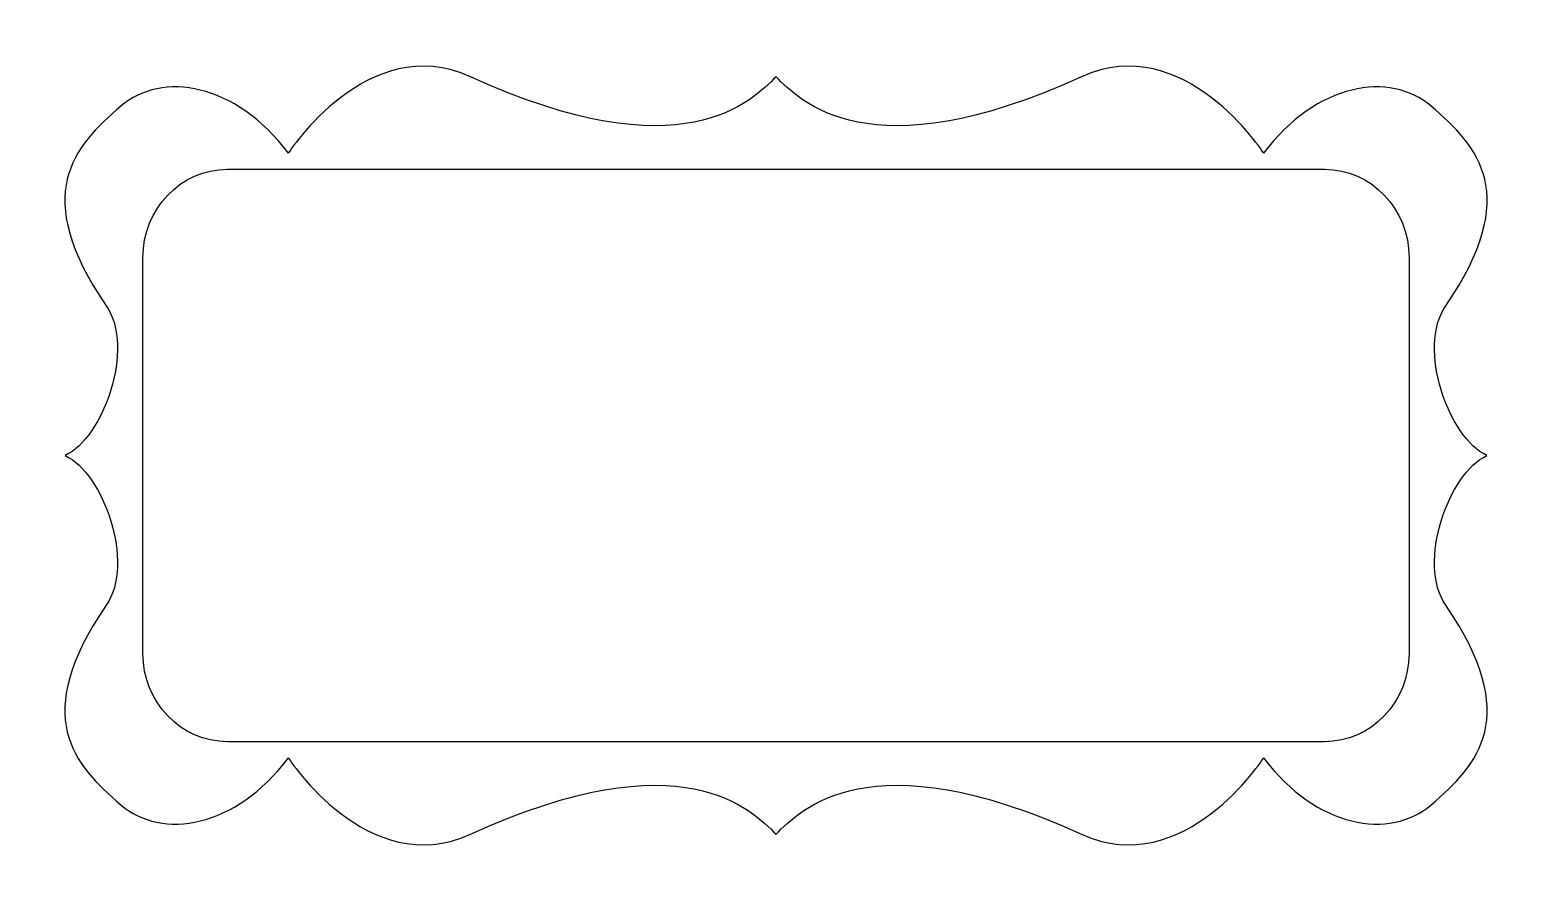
# Model space of a CAD drawing. Header units: centimetres. Extents: x -10 to 10, y -5.7 to 5.7.
import ezdxf

# ---------------------------------------------------------------- set-up
doc = ezdxf.new("R2010")
doc.units = ezdxf.units.CM
doc.header["$MEASUREMENT"] = 0
doc.layers.add('Camada 1', color=7, linetype='Continuous')

msp = doc.modelspace()

# ---------------------------------------------------------------- linework, layer by layer
at = {"layer": 'Camada 1'}
for points, knots in [([(-4.09455, -5.07881), (-5.47253, -5.70873), (-6.53554, -4.05519), (-6.53554, -4.05519), (-6.53554, -4.05519), (-7.2442, -5.00007), (-8.22848, -5.15755), (-8.77966, -4.68511), (-8.77966, -4.68511), (-9.41024, -4.14462), (-10.00016, -3.50398), (-8.97651, -2.0079), (-8.97651, -2.0079), (-8.58821, -1.44042), (-9.01588, -0.23622), (-9.52769, 0), (-9.52769, 0), (-9.01588, 0.23622), (-8.58821, 1.44039), (-8.97651, 2.0079), (-8.97651, 2.0079), (-10.00013, 3.50398), (-9.41021, 4.14462), (-8.77963, 4.68511), (-8.77963, 4.68511), (-8.22845, 5.15755), (-7.2442, 5.00007), (-6.53551, 4.05516), (-6.53551, 4.05516), (-6.53551, 4.05516), (-5.47249, 5.70873), (-4.09452, 5.07878), (-4.09452, 5.07878), (-1.24393, 3.77563), (-0.31495, 4.76382), (0.00001, 5.07878), (0.00001, 5.07878), (0.31497, 4.76382), (1.24398, 3.77563), (4.09454, 5.07878), (4.09454, 5.07878), (5.47252, 5.70873), (6.53553, 4.05516), (6.53553, 4.05516), (6.53553, 4.05516), (7.24419, 5.00004), (8.22847, 5.15755), (8.77965, 4.68511), (8.77965, 4.68511), (9.41018, 4.14462), (10.00015, 3.50398), (8.9765, 2.0079), (8.9765, 2.0079), (8.58814, 1.4404), (9.01584, 0.23622), (9.52768, 0), (9.52768, 0), (9.01584, -0.23622), (8.58814, -1.44039), (8.9765, -2.0079), (8.9765, -2.0079), (10.00012, -3.50399), (9.41018, -4.14462), (8.77965, -4.68511), (8.77965, -4.68511), (8.22847, -5.15755), (7.24419, -5.00007), (6.53553, -4.05519), (6.53553, -4.05519), (6.53553, -4.05519), (5.47251, -5.70873), (4.09454, -5.07881), (4.09454, -5.07881), (1.24397, -3.77566), (0.31497, -4.76385), (0.00001, -5.07881), (0.00001, -5.07881), (-0.31495, -4.76385), (-1.24395, -3.77566), (-4.09455, -5.07881)], [0, 0, 0, 0, 0.04761905, 0.04761905, 0.04761905, 0.04761905, 0.0952381, 0.0952381, 0.0952381, 0.0952381, 0.14285714, 0.14285714, 0.14285714, 0.14285714, 0.19047619, 0.19047619, 0.19047619, 0.19047619, 0.23809524, 0.23809524, 0.23809524, 0.23809524, 0.28571429, 0.28571429, 0.28571429, 0.28571429, 0.33333333, 0.33333333, 0.33333333, 0.33333333, 0.38095238, 0.38095238, 0.38095238, 0.38095238, 0.42857143, 0.42857143, 0.42857143, 0.42857143, 0.47619048, 0.47619048, 0.47619048, 0.47619048, 0.52380952, 0.52380952, 0.52380952, 0.52380952, 0.57142857, 0.57142857, 0.57142857, 0.57142857, 0.61904762, 0.61904762, 0.61904762, 0.61904762, 0.66666667, 0.66666667, 0.66666667, 0.66666667, 0.71428571, 0.71428571, 0.71428571, 0.71428571, 0.76190476, 0.76190476, 0.76190476, 0.76190476, 0.80952381, 0.80952381, 0.80952381, 0.80952381, 0.85714286, 0.85714286, 0.85714286, 0.85714286, 0.9047619, 0.9047619, 0.9047619, 0.9047619, 1, 1, 1, 1]), ([(8.48435, 2.6562), (8.48435, 3.30919), (7.97667, 3.83862), (7.35045, 3.83862), (7.35045, 3.83862), (7.35045, 3.83862), (-7.35051, 3.83863), (-7.35051, 3.83863), (-7.35051, 3.83863), (-7.9767, 3.83863), (-8.48436, 3.3092), (-8.48436, 2.65621), (-8.48436, 2.65621), (-8.48436, 2.65621), (-8.48436, -2.65623), (-8.48436, -2.65623), (-8.48436, -2.65623), (-8.48436, -3.30922), (-7.9767, -3.83863), (-7.35051, -3.83863), (-7.35051, -3.83863), (-7.35051, -3.83863), (7.35043, -3.83863), (7.35043, -3.83863), (7.35043, -3.83863), (7.97667, -3.83863), (8.48433, -3.3092), (8.48433, -2.65623), (8.48433, -2.65623), (8.48433, -2.65623), (8.48433, 2.6562), (8.48433, 2.6562), (8.48433, 2.6562), (8.48433, 2.6562), (8.48435, 2.6562), (8.48435, 2.6562)], [0, 0, 0, 0, 0.1, 0.1, 0.1, 0.1, 0.2, 0.2, 0.2, 0.2, 0.3, 0.3, 0.3, 0.3, 0.4, 0.4, 0.4, 0.4, 0.5, 0.5, 0.5, 0.5, 0.6, 0.6, 0.6, 0.6, 0.7, 0.7, 0.7, 0.7, 0.8, 0.8, 0.8, 0.8, 1, 1, 1, 1])]:
    msp.add_open_spline(points, degree=3, knots=knots, dxfattribs=at)

doc.saveas('drawing.dxf')
